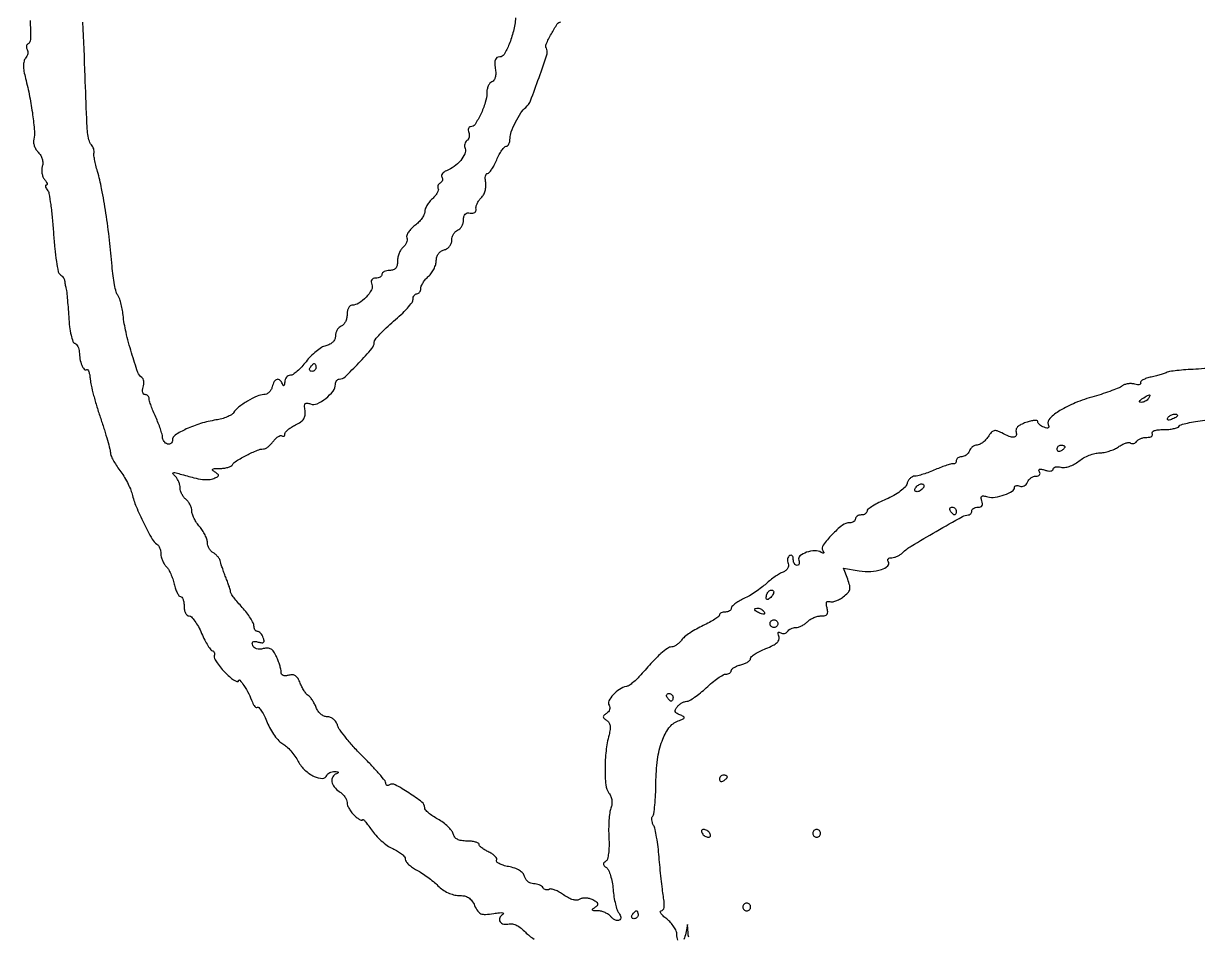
# Model space of a CAD drawing. Extents: x 173 to 1088, y 212 to 1028.
# Drawn here: x 173.6 to 476.2, y 384.4 to 619.6 of the extents above; entities that cross this region are included whole.
import ezdxf

# ---------------------------------------------------------------- set-up
doc = ezdxf.new("R2010")
doc.units = 0

msp = doc.modelspace()

# ---------------------------------------------------------------- linework, layer by layer
for points in [[(175.32701, 620.396563, -0.011152), (175.418177, 615.522514, -0.258973), (174.764012, 614.354151, 0.121586), (174.506526, 614.091378, 0.100744), (174.378344, 613.720111, 0.09144), (174.399852, 613.296589, 0.080287), (174.569778, 612.887097, -0.117523), (174.723659, 612.422126, -0.06913), (174.692824, 611.834341, -0.06303), (174.491387, 611.21896, -0.062704), (174.142733, 610.671983, 0.11462), (173.745163, 609.878494, 0.058997), (173.613201, 608.768959, 0.043458), (173.738719, 607.318839, 0.020036), (174.140022, 605.465787, -0.01521), (175.193765, 600.817323, -0.014753), (175.975142, 596.06606, -0.01299), (176.424168, 591.905752, -0.084529), (176.241652, 589.816075, 0.093749), (176.187318, 589.027885, 0.054696), (176.401583, 588.101981, 0.052059), (176.832806, 587.187705, 0.060237), (177.426683, 586.43046, -0.062267), (178.050715, 585.628101, -0.064632), (178.448572, 584.706577, -0.067411), (178.587059, 583.750583, -0.079309), (178.451325, 582.84664, 0.068386), (178.304626, 581.995969, 0.051513), (178.369866, 581.048139, 0.05227), (178.62409, 580.150888, 0.078204), (179.039826, 579.452012, -0.028917), (179.450841, 578.894065, -0.067648), (179.672091, 578.426529, -0.151806), (179.673758, 578.128707, -0.330025), (179.5, 578, 0.268842), (179.308151, 577.888809, 0.181665), (179.266614, 577.632813, 0.083821), (179.42081, 577.230263, 0.034995), (179.75151, 576.75, -0.124912), (180.171004, 575.821738, -0.008576), (180.63039, 572.952417, -0.011814), (181.043234, 569.469311, -0.008581), (181.344246, 565.577378, 0.00972), (181.655579, 561.66778, 0.015251), (182.0906, 558.324808, 0.010684), (182.582061, 555.643352, 0.206509), (183.055701, 554.965575, -0.050297), (183.485403, 554.636136, -0.045867), (183.855565, 554.217932, -0.048826), (184.116236, 553.778388, -0.097954), (184.212729, 553.388197, 0.022037), (184.250404, 552.976317, 0.011494), (184.33167, 552.467158, 0.011409), (184.439199, 551.947589, 0.017092), (184.558783, 551.5, -0.047113), (184.69605, 550.826643, -0.003278), (184.889991, 548.901242, -0.004633), (185.085242, 546.597969, -0.003468), (185.259204, 544.05742, 0.015412), (185.49763, 541.480253, 0.025646), (185.875814, 539.333205, 0.02491), (186.332403, 537.717691, 0.235143), (186.82774, 537.224087, -0.123172), (187.276179, 536.938634, -0.068618), (187.655649, 536.409121, -0.061785), (187.912645, 535.729185, -0.05956), (188, 534.998454, 0.044375), (188.160011, 533.199074, 0.054244), (188.635966, 531.579117, 0.076214), (189.269248, 530.537537, 0.3724), (189.897349, 530.436558, -0.385448), (190.176617, 530.385098, -0.074512), (190.447283, 529.894355, -0.046147), (190.670863, 529.064097, -0.023697), (190.803645, 527.993851, 0.037416), (191.040978, 526.432471, 0.008409), (191.687045, 523.820278, 0.008675), (192.537949, 520.82316, 0.008303), (193.504109, 517.813036, -0.005319), (194.455169, 514.909624, -0.00696), (195.259031, 512.235307, -0.005274), (195.8756, 509.985858, -0.063088), (195.993027, 509.094391, 0.099853), (196.14667, 508.351739, 0.021442), (196.716654, 507.159413, 0.021588), (197.509558, 505.812247, 0.019117), (198.446645, 504.481065, -0.025067), (199.4345, 503.041697, -0.018803), (200.379159, 501.367654, -0.019123), (201.150222, 499.720895, -0.040758), (201.589702, 498.386674, 0.040611), (202.645555, 495.178039, 0.015424), (204.611515, 490.890554, 0.010911), (206.754674, 486.799879, 0.128909), (207.980984, 485.511752, -0.106833), (208.371653, 485.135627, -0.051136), (208.700664, 484.517784, -0.047413), (208.924472, 483.774264, -0.049448), (209, 483.012412, 0.061325), (209.100533, 482.195823, 0.039098), (209.40481, 481.287228, 0.03889), (209.850406, 480.429323, 0.057215), (210.378078, 479.764779, -0.064385), (210.956482, 479.014581, -0.025333), (211.557375, 477.853465, -0.024567), (212.087733, 476.517016, -0.02812), (212.457533, 475.193351, 0.025847), (212.793275, 473.970174, 0.037614), (213.223291, 472.938047, 0.042081), (213.678946, 472.201589, 0.237474), (214.079455, 472, -0.239551), (214.432472, 471.820573, -0.069488), (214.72959, 471.265625, -0.053247), (214.932851, 470.457529, -0.035021), (215, 469.5, 0.049062), (215.094103, 468.54329, 0.069061), (215.37479, 467.734375, 0.08924), (215.788729, 467.189756, 0.187886), (216.27588, 467, -0.207511), (216.888461, 466.734325, -0.031481), (217.756869, 465.680907, -0.030853), (218.676678, 464.229312, -0.022235), (219.52588, 462.509472, 0.013776), (220.339899, 460.788152, 0.020544), (221.153292, 459.335255, 0.016363), (221.889751, 458.221344, 0.239945), (222.293837, 458.009472, -0.177703), (222.572425, 457.903444, -0.12253), (222.768169, 457.6243, -0.09039), (222.847638, 457.205265, -0.057902), (222.793837, 456.711551, 0.173322), (222.876632, 456.019167, 0.030618), (223.541002, 454.868091, 0.029981), (224.527085, 453.556393, 0.023017), (225.75, 452.245254, 0.018252), (226.999652, 451.109531, 0.040057), (228.049643, 450.358187, 0.078579), (228.749345, 450.07531, 0.478756), (229.014742, 450.283704, -0.678398), (229.389225, 450.427452, -0.04243), (230.410415, 449.112588, -0.026909), (231.648926, 446.958111, -0.030127), (232.597709, 444.761247, 0.042269), (232.890142, 444.126857, 0.070132), (233.249077, 443.660978, 0.102627), (233.613764, 443.427347, 0.233827), (233.930915, 443.457303, -0.377431), (234.301882, 443.394301, -0.028072), (234.952639, 442.491652, -0.02795), (235.685504, 441.189511, -0.016404), (236.421183, 439.559398, 0.030193), (237.267408, 437.81428, 0.028707), (238.330608, 436.152865, 0.029936), (239.441851, 434.796867, 0.083449), (240.412324, 434.046923, -0.061969), (241.385612, 433.359147, -0.026903), (242.499761, 432.228499, -0.026117), (243.569568, 430.88379, -0.031463), (244.422941, 429.513231, 0.081844), (246.138743, 427.290184, 0.074593), (248.528756, 425.650735, 0.106145), (250.665318, 425.125999, 0.33094), (251.808172, 425.924517, -0.12609), (252.069479, 426.329862, -0.072639), (252.550942, 426.660886, -0.064966), (253.169352, 426.871008, -0.061357), (253.833333, 426.921053, -0.019378), (254.497581, 426.86373, -0.209411), (254.723735, 426.728876, -0.436971), (254.68816, 426.556639, -0.039934), (254.25, 426.337719, 0.166587), (253.29707, 425.512549, 0.174143), (253.072422, 424.29295, 0.130616), (253.685647, 422.928692, 0.082777), (255, 421.767927, -0.052139), (255.765053, 421.171181, -0.048251), (256.4125, 420.414494, -0.05161), (256.855162, 419.619764, -0.101615), (257, 418.914441, 0.093651), (257.140475, 418.171027, 0.039109), (257.5875, 417.249607, 0.036928), (258.234701, 416.311061, 0.039448), (259, 415.5, 0.020844), (259.768429, 414.860758, 0.046462), (260.4125, 414.457548, 0.096722), (260.83354, 414.33937, 0.438082), (261, 414.492896, -0.64068), (261.157596, 414.565403, -0.036063), (261.666184, 414.061795, -0.022188), (262.396517, 413.147218, -0.010239), (263.26786, 411.897883, 0.038696), (264.372208, 410.49211, 0.026781), (265.818977, 409.077928, 0.027101), (267.365615, 407.861959, 0.048893), (268.76786, 407.069533, -0.031195), (270.005149, 406.426906, -0.039757), (271.050559, 405.679196, -0.044304), (271.785425, 404.939169, -0.175095), (272, 404.345213, 0.160258), (272.197709, 403.744207, 0.043306), (272.869221, 402.981938, 0.039214), (273.826434, 402.20205, 0.032019), (274.959049, 401.521177, -0.025238), (276.272765, 400.755474, -0.014407), (277.781929, 399.707432, -0.014363), (279.243416, 398.562526, -0.023041), (280.413594, 397.495496, 0.0444), (281.629997, 396.477867, 0.043437), (283.015601, 395.682504, 0.045477), (284.44585, 395.171115, 0.063208), (285.79403, 395, -0.049977), (287.227588, 394.85635, -0.093235), (288.305094, 394.418872, -0.09324), (289.149961, 393.619795, -0.049986), (289.875034, 392.374926, 0.041965), (290.677866, 390.944385, 0.146993), (291.488576, 390.283939, 0.116446), (292.643266, 390.097752, 0.021831), (294.785549, 390.346585, -0.012223), (296.247472, 390.544921, -0.055695), (297.104493, 390.544171, -0.383872), (297.273245, 390.353924, -0.256809), (297.121885, 390.083462, 0.149121), (296.334006, 389.179517, 0.259926), (296.418729, 388.216577, 0.200768), (297.365291, 387.59889, 0.109859), (298.7731, 387.650915, -0.122156), (299.652359, 387.662057, -0.058716), (300.719486, 387.275263, -0.050088), (301.855725, 386.554762, -0.037866), (302.946418, 385.557035, 0.035042), (304.004055, 384.578536, 0.034441), (305.193862, 383.751129, 0.036503)], [(300.446305, 621.044444, -0.036619), (299.852955, 617.619087, -0.035684), (298.763008, 614.286188, -0.033681), (297.475062, 611.65188, -0.268358), (296.347957, 611, 0.122056), (295.636556, 610.823713, 0.181312), (295.214819, 610.348884, 0.102822), (295.071927, 609.47785, 0.025857), (295.207677, 608.038368, -0.034633), (295.305933, 606.756307, -0.064457), (295.179822, 605.723344, -0.087606), (294.845108, 604.983754, -0.152321), (294.321176, 604.569752, 0.131732), (293.815162, 604.202078, 0.062832), (293.388095, 603.513233, 0.05582), (293.098102, 602.632115, 0.051653), (293, 601.685023, -0.076552), (292.622919, 599.236536, -0.03576), (291.438122, 596.245023, -0.030856), (289.974344, 593.629864, -0.255028), (288.819769, 593, 0.167032), (288.473002, 592.880832, 0.150791), (288.255159, 592.568782, 0.107979), (288.209904, 592.093845, 0.061649), (288.349337, 591.532025, -0.071476), (288.487779, 590.923505, -0.0744), (288.446232, 590.309272, -0.081667), (288.236882, 589.783661, -0.119365), (287.888152, 589.430874, 0.115915), (287.538113, 589.081551, 0.081828), (287.324838, 588.566119, 0.075334), (287.277614, 587.966943, 0.073803), (287.409145, 587.376168, -0.203737), (287.361873, 586.047507, -0.065753), (286.278164, 584.352496, -0.058982), (284.572134, 582.754224, -0.067242), (282.610227, 581.680672, 0.057251), (281.988421, 581.356333, 0.087918), (281.553762, 580.934396, 0.118428), (281.36984, 580.485817, 0.178594), (281.45293, 580.076161, -0.109301), (281.594917, 579.669392, -0.09981), (281.559005, 579.226253, -0.095232), (281.350206, 578.814912, -0.089643), (281, 578.5, 0.07564), (280.642572, 578.196142, 0.089108), (280.415449, 577.81508, 0.100723), (280.351745, 577.417751, 0.128649), (280.460107, 577.064549, -0.216833), (280.514685, 576.635476, -0.055148), (280.227525, 575.976076, -0.04602), (279.697178, 575.221899, -0.032606), (278.976419, 574.478659, 0.039958), (278.220144, 573.675527, 0.037131), (277.580573, 572.743185, 0.039295), (277.139072, 571.82565, 0.092747), (277, 571.082361, -0.115543), (276.8243, 570.332187, -0.041451), (276.253485, 569.386339, -0.038426), (275.431107, 568.415223, -0.036818), (274.458672, 567.56624, 0.038227), (273.521467, 566.743354, 0.049257), (272.805413, 565.849507, 0.058062), (272.392628, 565.0184, 0.179747), (272.399231, 564.402004, -0.116326), (272.476419, 563.83285, -0.069105), (272.3164, 563.163916, -0.063183), (271.955374, 562.501479, -0.063304), (271.440559, 561.950668, 0.079636), (270.888544, 561.320183, 0.04427), (270.423164, 560.407899, 0.042755), (270.106352, 559.375603, 0.05313), (270, 558.377555, -0.049969), (269.889193, 557.271558, -0.125567), (269.5397, 556.547194, -0.144289), (268.922584, 556.138602, -0.074697), (268, 556, 0.048028), (267.234582, 555.926307, 0.068025), (266.5875, 555.70625, 0.088204), (266.151477, 555.381882, 0.191087), (266, 555, -0.157984), (265.876403, 554.618592, -0.097154), (265.527947, 554.29375, -0.07906), (265.007542, 554.07443, -0.060338), (264.393011, 554, 0.076807), (263.736422, 553.89854, 0.177628), (263.347455, 553.597771, 0.167014), (263.231248, 553.101502, 0.06646), (263.39533, 552.41217, -0.223068), (263.290858, 550.974547, -0.063012), (261.919271, 549.122136, -0.061137), (260.023978, 547.572276, -0.134995), (258.25, 547.033269, 0.181572), (257.772638, 546.839365, 0.087724), (257.367188, 546.306826, 0.068924), (257.092336, 545.525104, 0.050159), (257, 544.606989, -0.058092), (256.888325, 543.64904, -0.059009), (256.559375, 542.747841, -0.065064), (256.074042, 542.03509, -0.119725), (255.5, 541.638374, 0.099506), (254.926443, 541.274962, 0.066849), (254.440625, 540.666979, 0.063737), (254.112068, 539.917946, 0.071639), (254, 539.139793, -0.098686), (253.831569, 538.294734, -0.094048), (253.350722, 537.562424, -0.082596), (252.573648, 536.986965, -0.056736), (251.544968, 536.600642, 0.077641), (250.416867, 536.122523, 0.030133), (249.028653, 535.139626, 0.028944), (247.626552, 533.874182, 0.031788), (246.426279, 532.492234, -0.023098), (245.305185, 531.155239, -0.028664), (244.139311, 530.025844, -0.029207), (243.080409, 529.214496, -0.14996), (242.381311, 529, 0.123913), (241.848277, 528.86584, 0.09586), (241.382569, 528.485937, 0.086277), (241.055265, 527.918585, 0.076662), (240.921053, 527.25, -0.021021), (240.862835, 526.583427, -0.185333), (240.724694, 526.327933, -0.449116), (240.54862, 526.351958, -0.051902), (240.337719, 526.75, 0.096031), (239.706972, 527.723301, 0.277396), (238.961918, 527.924003, 0.202024), (238.240333, 527.344375, 0.059973), (237.710251, 526, -0.071538), (237.38831, 525.235579, -0.070241), (236.862413, 524.5875, -0.075714), (236.220142, 524.150255, -0.112109), (235.558436, 524, 0.10636), (233.841064, 523.6305, 0.028785), (231.361085, 522.334977, 0.029467), (229.020598, 520.741062, 0.088198), (227.722814, 519.31422, -0.124219), (227.181588, 518.798264, -0.031511), (226.08035, 518.264503, -0.030166), (224.704931, 517.79644, -0.026515), (223.222814, 517.473276, 0.032724), (219.261526, 516.557916, 0.035515), (215.564222, 515.151382, 0.034668), (212.717679, 513.582147, 0.25472), (212, 512.264792, -0.225175), (211.608481, 511.439508, -0.253804), (210.753976, 511.277154, -0.16263), (209.831975, 511.951928, -0.143649), (209.443379, 513.08192, 0.058667), (209.315784, 513.857391, 0.012215), (208.901216, 515.175567, 0.012667), (208.340541, 516.69049, 0.011662), (207.689138, 518.217881, -0.009577), (207.042381, 519.717021, -0.01162), (206.496184, 521.14682, -0.010269), (206.09157, 522.363201, -0.075288), (206, 522.967881, 0.102525), (205.918384, 523.361727, 0.098699), (205.686455, 523.696815, 0.097086), (205.340023, 523.921336, 0.095658), (204.932612, 524, -0.204114), (204.571873, 524.153666, -0.133305), (204.351726, 524.556303, -0.087677), (204.31439, 525.173679, -0.048244), (204.47329, 525.915843, 0.052117), (204.633487, 526.693372, 0.061017), (204.616302, 527.445933, 0.071149), (204.434525, 528.062332, 0.148168), (204.106263, 528.434326, -0.173539), (203.067869, 529.735448, -0.009565), (201.448934, 534.77588, -0.015869), (200.032439, 540.102386, -0.029912), (199.287246, 544.486249, 0.018583), (199.050904, 546.096502, 0.020249), (198.700542, 547.638726, 0.020193), (198.296157, 548.926527, 0.087241), (197.900099, 549.620374, -0.112319), (197.501402, 550.407165, -0.013811), (197.082465, 552.301036, -0.015771), (196.712906, 554.61248, -0.012428), (196.454429, 557.134124, 0.010217), (195.80068, 563.802486, 0.008844), (194.848508, 570.768607, 0.008988), (193.756143, 577.075238, 0.024142), (192.683835, 581.5, -0.011315), (192.253894, 583.094326, -0.014621), (191.935658, 584.576233, -0.012361), (191.738745, 585.81552, -0.113151), (191.788807, 586.35526, 0.110504), (191.828994, 586.765219, 0.04974), (191.7094, 587.295555, 0.045901), (191.46474, 587.853984, 0.046626), (191.123376, 588.35526, -0.107755), (190.47658, 589.608766, -0.042454), (190.133112, 591.530974, -0.013364), (189.896111, 595.158831, -0.000817), (189.49616, 606, 0.002586), (188.931846, 619.95601, 0.006118)], [(478.703209, 530.774153, -0.016044), (475.69283, 530.545162, 0.006806), (473.155148, 530.399224, 0.009314), (470.875827, 530.194255, 0.006552), (468.984416, 529.963472, 0.10043), (468.366309, 529.748497, -0.053119), (467.841043, 529.508387, -0.009197), (466.797228, 529.180655, -0.009911), (465.552408, 528.841478, -0.008726), (464.241274, 528.536225, 0.02607), (463.027968, 528.209014, 0.047738), (462.089642, 527.800126, 0.071378), (461.534276, 527.378924, 0.346157), (461.492654, 527.011887, -0.27513), (461.496979, 526.751369, -0.216334), (461.263446, 526.58312, -0.083123), (460.733218, 526.565958, -0.030576), (459.996054, 526.711283, 0.054621), (459.136224, 526.838284, 0.04549), (458.213194, 526.788941, 0.047437), (457.367324, 526.582724, 0.085603), (456.744674, 526.238744, -0.070258), (455.932211, 525.756991, -0.009734), (454.103123, 525.036018, -0.010993), (451.888499, 524.267493, -0.009115), (449.5, 523.544826, 0.027543), (444.676617, 521.889215, 0.041538), (440.714859, 519.88302, 0.05), (438.082526, 517.874873, 0.305395), (437.718027, 516.292426, -0.07126), (437.841097, 515.752547, -0.279651), (437.69473, 515.459721, -0.195442), (437.303951, 515.39027, -0.039089), (436.611341, 515.595648, -0.042424), (435.994801, 515.894387, -0.050024), (435.473331, 516.279385, -0.057387), (435.114553, 516.688272, -0.15256), (435, 517.054969, 0.367075), (434.788243, 517.304542, 0.059401), (434.100756, 517.335442, 0.042227), (433.1129, 517.177896, 0.023223), (431.938744, 516.828802, 0.033189), (430.662559, 516.286556, 0.07527), (429.810276, 515.680169, 0.116611), (429.397974, 515.036883, 0.177893), (429.40736, 514.380821, -0.168999), (429.435584, 513.487203, -0.310054), (428.887675, 513.056476, -0.111959), (427.634855, 513.256177, -0.027591), (425.73456, 514.142059, 0.041124), (424.542888, 514.658856, 0.151419), (423.731451, 514.680313, 0.143199), (423.023375, 514.237784, 0.035419), (422.17833, 513.142059, -0.04162), (421.529928, 512.322502, -0.042689), (420.759834, 511.62923, -0.046418), (419.98808, 511.150894, -0.116038), (419.346643, 511, 0.095318), (418.764824, 510.888067, 0.066847), (418.182162, 510.559375, 0.064543), (417.687014, 510.073427, 0.075005), (417.361626, 509.5, -0.074185), (417.037471, 508.926569, -0.064359), (416.545909, 508.440625, -0.06686), (415.968559, 508.111903, -0.096313), (415.393011, 508, 0.070083), (414.860624, 507.925009, 0.085896), (414.409197, 507.70625, 0.100138), (414.107379, 507.381338, 0.138107), (414, 507, -0.076145), (413.943609, 506.631863, -0.110539), (413.779687, 506.348321, -0.132247), (413.535441, 506.194008, -0.136669), (413.25, 506.185773, 0.128958), (412.772047, 506.179229, 0.010904), (411.582876, 505.821779, 0.013901), (410.165662, 505.317901, 0.010303), (408.627876, 504.685773, -0.01257), (407.037516, 504.040442, -0.013687), (405.460937, 503.495196, -0.013239), (404.090237, 503.102357, -0.063244), (403.284256, 503, 0.118178), (402.684265, 502.85618, 0.07531), (402.097694, 502.436652, 0.068688), (401.613039, 501.815306, 0.067476), (401.31125, 501.08222, -0.131964), (400.796392, 500.179216, -0.037491), (399.565706, 499.110129, -0.033609), (397.887399, 498.027017, -0.024919), (395.90487, 497.054422, 0.015636), (394.025623, 496.175381, 0.023065), (392.440805, 495.278637, 0.019845), (391.244199, 494.45872, 0.236884), (391, 493.972202, -0.152157), (390.884496, 493.601432, -0.098249), (390.559375, 493.285584, -0.08106), (390.073523, 493.072511, -0.062965), (389.5, 493, 0.064853), (388.926543, 492.925306, 0.082425), (388.440625, 492.70625, 0.098894), (388.115568, 492.381354, 0.148195), (388, 492, -0.144976), (387.887055, 491.618655, -0.099356), (387.569503, 491.29375, -0.083534), (387.094699, 491.074786, -0.066452), (386.534478, 491, 0.168234), (384.640466, 490.344162, 0.033939), (381.956835, 487.92047, 0.031197), (379.668082, 485.236151, 0.308576), (379.604733, 483.830538, -0.030651), (379.840191, 483.391525, -0.297866), (379.810551, 483.192708, -0.326625), (379.623646, 483.1524, -0.033658), (379.200497, 483.376086, 0.151603), (377.564812, 483.798383, 0.071163), (375.397549, 483.38081, 0.083971), (373.706102, 482.456822, 0.328528), (373.408971, 481.376622, -0.061591), (373.539792, 480.849761, -0.107903), (373.497523, 480.404383, -0.150766), (373.293494, 480.111759, -0.167194), (372.968615, 480, -0.158213), (372.599176, 480.119901, -0.097107), (372.284531, 480.457961, -0.078981), (372.072089, 480.962828, -0.060238), (372, 481.559017, 0.062657), (371.930293, 482.113092, 0.133038), (371.719079, 482.486454, 0.191608), (371.40646, 482.62338, 0.14801), (371.043674, 482.526992, 0.126333), (370.720623, 482.191083, 0.081095), (370.532792, 481.680827, 0.072444), (370.504918, 481.078543, 0.067106), (370.647428, 480.476404, -0.115196), (370.734929, 479.841837, -0.111953), (370.534283, 479.226764, -0.09793), (370.056609, 478.696794, -0.069533), (369.353754, 478.309924, 0.043904), (368.470541, 477.881016, 0.01648), (367.313269, 477.134682, 0.016178), (366.099637, 476.234664, 0.01892), (365.010566, 475.301817, -0.02492), (363.82221, 474.308391, -0.014162), (362.294612, 473.222113, -0.014116), (360.690123, 472.212631, -0.022576), (359.260566, 471.453405, 0.022257), (358.011848, 470.791243, 0.030537), (356.957791, 470.080699, 0.031079), (356.193252, 469.415097, 0.200715), (356, 468.953083, -0.154985), (355.884555, 468.589589, -0.097739), (355.559375, 468.279968, -0.080088), (355.073569, 468.071013, -0.061669), (354.5, 468, 0.047976), (353.925106, 467.94471, 0.067314), (353.437255, 467.779688, 0.086716), (353.106198, 467.536476, 0.189442), (352.988527, 467.25, -0.234163), (352.78945, 466.863213, -0.015711), (351.735357, 466.135852, -0.019978), (350.363407, 465.327136, -0.013451), (348.738527, 464.510347, 0.019731), (347.020048, 463.619305, 0.019206), (345.361223, 462.588053, 0.019518), (343.976297, 461.570532, 0.064983), (343.193296, 460.760347, -0.04032), (342.603567, 460.086806, -0.040395), (341.913728, 459.517102, -0.043519), (341.23042, 459.123524, -0.109331), (340.672265, 459, 0.155396), (339.556541, 458.644662, 0.029459), (337.869785, 457.293012, 0.022624), (335.664187, 455.112434, 0.008098), (332.715488, 451.815275, -0.021822), (331.722524, 450.764472, -0.0232), (330.661035, 449.826575, -0.023599), (329.677973, 449.109688, -0.090855), (328.98487, 448.815275, 0.090223), (327.219021, 448.067798, 0.061724), (325.554583, 446.655371, 0.068442), (324.474546, 445.100682, 0.261759), (324.521763, 443.964786, -0.115895), (324.696213, 443.443287, -0.098471), (324.635659, 442.864576, -0.091337), (324.348856, 442.317333, -0.083543), (323.878115, 441.888197, 0.031019), (323.175033, 441.370688, 0.223409), (323.002473, 440.999012, 0.221417), (323.17802, 440.626842, 0.030478), (323.886911, 440.106368, -0.106829), (324.46684, 439.52663, -0.102024), (324.767634, 438.749658, -0.074691), (324.785118, 437.716283, -0.031857), (324.51528, 436.356368, 0.036985), (323.741717, 432.23719, 0.027471), (323.478965, 427.613638, 0.025245), (323.681334, 423.456353, 0.133854), (324.487671, 421.347748, -0.062391), (324.98275, 420.455877, -0.064382), (325.23592, 419.478847, -0.063627), (325.233754, 418.459321, -0.058596), (324.978201, 417.442665, 0.058551), (324.684403, 416.274294, 0.015403), (324.494233, 414.351442, 0.015423), (324.412288, 412.133687, 0.015264), (324.466704, 409.907405, -0.017569), (324.511307, 407.658533, -0.029864), (324.370361, 405.7831, -0.033339), (324.082159, 404.371341, -0.181367), (323.632108, 403.75, 0.067505), (323.179443, 403.353059, 0.212314), (323.06363, 402.97556, 0.175897), (323.261207, 402.585612, 0.045124), (323.827042, 402.143369, -0.145507), (324.36612, 401.5144, -0.030299), (324.882623, 400.138137, -0.029436), (325.305344, 398.407697, -0.024108), (325.557003, 396.519977, 0.018177), (325.789748, 394.600665, 0.020354), (326.155465, 392.775226, 0.020127), (326.589513, 391.258225, 0.093723), (327.028519, 390.465636, -0.055164), (327.400019, 389.901698, -0.100572), (327.547467, 389.372687, -0.133187), (327.460452, 388.928528, -0.140654), (327.161865, 388.600038, -0.158904), (326.711818, 388.490666, -0.080303), (326.138342, 388.629204, -0.066731), (325.532945, 388.984372, -0.053613), (324.990862, 389.51101, 0.070352), (324.362124, 390.082343, 0.044165), (323.493143, 390.567107, 0.043543), (322.532824, 390.899853, 0.059901), (321.627555, 391.015313, -0.014315), (320.584076, 391.052711, -0.205957), (320.260672, 391.217269, -0.413927), (320.283708, 391.469616, -0.032586), (320.8851, 391.907826, 0.0539), (321.509194, 392.404558, 0.274717), (321.616445, 392.816594, 0.177757), (321.304573, 393.241293, 0.023544), (320.331218, 393.822738, 0.053982), (319.462088, 394.17345, 0.055619), (318.546783, 394.325443, 0.060015), (317.691624, 394.268529, 0.092067), (317.001337, 394.000826, -0.129573), (316.223302, 393.763673, -0.075716), (315.248696, 393.874265, -0.057588), (314.102815, 394.33086, -0.031146), (312.812044, 395.133837, 0.02761), (311.671882, 395.854345, 0.03671), (310.56022, 396.370892, 0.040112), (309.617678, 396.643365, 0.190973), (309.075923, 396.546923, -0.107568), (308.67003, 396.403681, -0.099569), (308.229145, 396.43616, -0.095726), (307.82117, 396.639761, -0.091116), (307.510081, 396.983688, 0.105082), (307.137608, 397.373256, 0.051438), (306.530572, 397.701458, 0.04782), (305.80205, 397.924658, 0.050474), (305.057614, 398, -0.094773), (304.323881, 398.140337, -0.075319), (303.62594, 398.547696, -0.073991), (303.069181, 399.152074, -0.085437), (302.745685, 399.864498, 0.117811), (302.297375, 400.704349, 0.073699), (301.439975, 401.42478, 0.058055), (300.198197, 402.002868, 0.03358), (298.601264, 402.415025, -0.026507), (297.240415, 402.745808, -0.049191), (296.19022, 403.177191, -0.075651), (295.575636, 403.633885, -0.346521), (295.528598, 404.046273, 0.246661), (295.560012, 404.494909, 0.084676), (295.190235, 405.055985, 0.060416), (294.493171, 405.641272, 0.037578), (293.556388, 406.156262, -0.025365), (292.577498, 406.663702, -0.034002), (291.750939, 407.225478, -0.036167), (291.159126, 407.762849, -0.19265), (291, 408.160515, 0.284889), (290.798942, 408.484747, 0.048957), (290.091249, 408.753401, 0.040627), (289.091856, 408.939155, 0.025646), (287.90638, 409, -0.036419), (286.454359, 409.105903, -0.085002), (285.421627, 409.442656, -0.111475), (284.731833, 410.031771, -0.096838), (284.318561, 410.889823, 0.102899), (283.895054, 411.742784, 0.035742), (282.967204, 412.764301, 0.033707), (281.754407, 413.774617, 0.033308), (280.41218, 414.617227, -0.024092), (279.105626, 415.404279, -0.031784), (278.002328, 416.249808, -0.033039), (277.209114, 417.040008, -0.182292), (277, 417.594518, 0.232476), (276.307388, 419.003652, 0.019974), (272.937477, 421.395135, 0.019157), (269.390525, 423.516108, 0.269824), (267.964972, 423.478352, -0.080102), (267.596139, 423.325138, -0.158325), (267.283461, 423.350267, -0.184074), (267.075925, 423.546854, -0.112575), (267, 423.879797, 0.171877), (266.783158, 424.491965, 0.007203), (265.279806, 426.294063, 0.01172), (263.387805, 428.395051, 0.007989), (261.14402, 430.697366, -0.01204), (258.849847, 433.089854, -0.014178), (256.799258, 435.465982, -0.013111), (255.187417, 437.55394, -0.081143), (254.576633, 438.758552, 0.067458), (254.15286, 439.65395, 0.073998), (253.516612, 440.372853, 0.079177), (252.740261, 440.838817, 0.095928), (251.907861, 441, -0.100789), (251.062005, 441.172256, -0.073904), (250.243101, 441.673583, -0.067497), (249.540717, 442.444167, -0.060328), (249.036932, 443.402861, 0.027857), (248.604552, 444.373634, 0.026766), (248.061737, 445.303825, 0.027784), (247.494477, 446.070011, 0.081268), (247, 446.5, -0.083592), (246.502929, 446.936292, -0.027172), (245.925757, 447.729066, -0.026222), (245.369165, 448.695481, -0.026702), (244.920496, 449.70911, 0.042335), (244.362592, 450.870159, 0.110807), (243.733388, 451.541147, 0.135554), (242.962498, 451.802911, 0.078575), (241.982179, 451.705591, -0.049062), (241.141166, 451.571824, -0.115748), (240.519219, 451.679085, -0.164143), (240.140983, 452.01529, -0.130426), (240, 452.546567, 0.055919), (239.921918, 453.242554, 0.016896), (239.650917, 454.272746, 0.016698), (239.266518, 455.415784, 0.017432), (238.811632, 456.514078, 0.038915), (238.119234, 457.765639, 0.111371), (237.406859, 458.450708, 0.132417), (236.548533, 458.698202, 0.065929), (235.41589, 458.568246, -0.050658), (234.460837, 458.429102, -0.084313), (233.656101, 458.530044, -0.105224), (233.053053, 458.861598, -0.12363), (232.679076, 459.39393, -0.081109), (232.555798, 459.988199, -0.271279), (232.734933, 460.326381, -0.169967), (233.215267, 460.432355, -0.034065), (234.08968, 460.266297, 0.031992), (235.0297, 460.083742, 0.210304), (235.479152, 460.216257, 0.266564), (235.621175, 460.607145, 0.048512), (235.407873, 461.379482, 0.044763), (235.103881, 461.999469, 0.051639), (234.706369, 462.523973, 0.05906), (234.280076, 462.883837, 0.146821), (233.893011, 463, -0.158309), (233.552408, 463.110613, -0.097088), (233.262322, 463.422495, -0.078948), (233.06646, 463.888262, -0.060197), (233, 464.438282, 0.118655), (232.817646, 465.195883, 0.023378), (232.11875, 466.418914, 0.023584), (231.148472, 467.798144, 0.019983), (230, 469.161143, -0.01003), (228.850783, 470.471207, -0.014031), (227.88125, 471.690039, -0.010323), (227.132371, 472.731819, -0.151805), (227, 473.157762, 0.070539), (226.939594, 473.583806, 0.008606), (226.661113, 474.487575, 0.010062), (226.288094, 475.554849, 0.008144), (225.846344, 476.6849, -0.00804), (225.383883, 477.867209, -0.007494), (224.948278, 479.091691, -0.007493), (224.593893, 480.191156, -0.025109), (224.409126, 480.925113, 0.076639), (224.187056, 481.534634, 0.043557), (223.749794, 482.188506, 0.04227), (223.181747, 482.785001, 0.053834), (222.562783, 483.224803, -0.077035), (221.964966, 483.692587, -0.056013), (221.459067, 484.37043, -0.05597), (221.115862, 485.144321, -0.076548), (221, 485.89668, 0.08109), (220.861053, 486.747797, 0.03248), (220.4125, 487.843417, 0.031081), (219.765416, 488.985014, 0.034173), (219, 490, -0.0329), (218.234588, 491.009628, -0.030581), (217.5875, 492.135211, -0.031983), (217.138103, 493.208096, -0.083373), (217, 494.030565, 0.072501), (216.890474, 494.781934, 0.044594), (216.559375, 495.614212, 0.043778), (216.074073, 496.396501, 0.058897), (215.5, 497, -0.057488), (214.925953, 497.600088, -0.043569), (214.440625, 498.371985, -0.04456), (214.10936, 499.189135, -0.074156), (214, 499.922445, 0.061156), (213.909175, 500.662238, 0.037234), (213.632813, 501.499681, 0.036849), (213.22862, 502.301629, 0.052954), (212.75, 502.936044, -0.025113), (212.159654, 503.634201, -0.471553), (212.216996, 503.87959, -0.17829), (212.628488, 503.92383, -0.008363), (214, 503.55531, 0.007559), (217.545674, 502.596489, 0.030411), (219.749229, 502.176854, 0.050396), (221.338529, 502.134454, 0.073224), (222.705297, 502.440406, 0.021369), (223.635837, 502.843895, 0.243015), (223.868401, 503.154863, 0.273587), (223.735876, 503.497812, 0.026013), (222.971975, 504.038482, -0.046839), (222.378926, 504.496398, -0.461771), (222.391542, 504.773293, -0.152936), (222.853659, 504.945415, -0.011834), (224.190983, 504.984687, 0.031998), (225.263534, 505.059526, 0.037435), (226.261541, 505.27065, 0.040731), (227.057652, 505.574611, 0.143748), (227.460864, 505.936676, -0.120918), (228.478219, 506.936192, -0.016129), (231.133879, 508.399531, -0.017165), (233.882065, 509.683434, -0.101023), (235.432879, 510, 0.123792), (235.961975, 510.133034, 0.04087), (236.639942, 510.571767, 0.037783), (237.341487, 511.201591, 0.034805), (237.961396, 511.946439, -0.037974), (238.558463, 512.654677, -0.054772), (239.192446, 513.172634, -0.069684), (239.767481, 513.440851, -0.215985), (240.182155, 513.387422, 0.100392), (240.493953, 513.272382, 0.177114), (240.759758, 513.325501, 0.168166), (240.93783, 513.541371, 0.089369), (241, 513.886417, -0.179878), (241.17606, 514.359968, -0.038729), (241.807813, 514.986783, -0.035789), (242.69713, 515.638619, -0.027557), (243.75, 516.221839, 0.039709), (245.049692, 516.983585, 0.095961), (245.82167, 517.779794, 0.112582), (246.170127, 518.721537, 0.06801), (246.163386, 519.916631, -0.025944), (246.054561, 521.12827, -0.184524), (246.240699, 521.676628, -0.265369), (246.69405, 521.847182, -0.051911), (247.568843, 521.611956, 0.200258), (249.262901, 521.660892, 0.060749), (251.505539, 523.022061, 0.06025), (253.395602, 524.919013, 0.167343), (254, 526.674314, -0.073905), (254.075284, 527.180859, -0.088156), (254.294076, 527.61058, -0.100612), (254.619338, 527.897847, -0.131475), (255.001111, 528, 0.194253), (256.472043, 528.593875, 0.010784), (260.028791, 532.176483, 0.011178), (263.416163, 535.902297, 0.180807), (264, 537.464045, -0.172394), (264.243714, 538.14989, -0.015129), (265.46875, 539.566173, -0.018436), (267.084768, 541.198944, -0.013287), (269, 542.902989, 0.015622), (270.914935, 544.622849, 0.02098), (272.53125, 546.303722, 0.018672), (273.735331, 547.772982, 0.163737), (274, 548.559526, -0.067664), (274.074855, 549.110132, -0.084346), (274.29375, 549.576861, -0.099656), (274.61866, 549.88897, -0.142618), (275, 550, 0.133491), (275.381344, 550.103659, 0.100499), (275.70625, 550.395097, 0.087472), (275.924865, 550.831048, 0.072708), (276, 551.345012, -0.105367), (276.136671, 551.98636, -0.036283), (276.5875, 552.826608, -0.034148), (277.234645, 553.70814, -0.033439), (278, 554.5, 0.053114), (278.765442, 555.356866, 0.040806), (279.4125, 556.432882, 0.041886), (279.854938, 557.553208, 0.07323), (280, 558.538356, -0.070382), (280.136102, 559.50045, -0.087092), (280.533054, 560.31221, -0.090211), (281.169248, 560.91968, -0.08183), (282, 561.289749, 0.081579), (282.788681, 561.640606, 0.079305), (283.432501, 562.228062, 0.080513), (283.854131, 562.977985, 0.088103), (284, 563.799392, -0.069462), (284.112026, 564.601886, -0.063142), (284.440625, 565.371533, -0.066771), (284.926396, 565.993607, -0.102372), (285.5, 566.361626, 0.106295), (286.07368, 566.73601, 0.066564), (286.559375, 567.377743, 0.062279), (286.88804, 568.176077, 0.066635), (287, 569.012452, -0.056605), (287.103588, 569.924525, -0.138457), (287.425423, 570.511759, -0.159247), (287.972124, 570.795296, -0.082425), (288.75, 570.793837, 0.065378), (289.424712, 570.769683, 0.126482), (289.929268, 570.951812, 0.164137), (290.202874, 571.313688, 0.131924), (290.232143, 571.803571, -0.110973), (290.243437, 572.417904, -0.04788), (290.514221, 573.195471, -0.044204), (290.974619, 574.001163, -0.044504), (291.568548, 574.711405, 0.071373), (292.167422, 575.510916, 0.05388), (292.58792, 576.525996, 0.053273), (292.785641, 577.621076, 0.065359), (292.725077, 578.657834, -0.036002), (292.619672, 579.555317, -0.060264), (292.67687, 580.311989, -0.087434), (292.875137, 580.822781, -0.262309), (293.189699, 581, 0.217828), (293.628792, 581.200823, 0.029192), (294.263627, 582.028125, 0.029364), (294.9378, 583.159377, 0.02074), (295.564447, 584.5, -0.022423), (296.196538, 585.840498, -0.031279), (296.88707, 586.971875, -0.032084), (297.543353, 587.792339, -0.211046), (298.01342, 588, 0.195948), (298.390286, 588.153589, 0.086572), (298.710192, 588.597835, 0.066467), (298.927385, 589.256226, 0.046509), (299, 590.035183, -0.092961), (299.313912, 591.708993, -0.02491), (300.424146, 594.19119, -0.025638), (301.797125, 596.579923, -0.075108), (303.049843, 598, 0.126995), (304.282049, 599.72541, 0.007904), (306.462167, 605.666202, 0.005667), (308.53289, 611.8204, 0.22016), (308.363855, 613.220288, -0.250811), (308.298848, 614.265892, -0.018197), (309.641598, 616.937121, -0.018122), (311.174756, 619.504043, -0.254315), (312.086777, 620, 0.324325)], [(342.247972, 383.481539, -0.08513), (342, 384.92742, 0.103479), (341.81464, 385.813471, 0.042533), (341.22601, 386.897481, 0.03972), (340.373294, 387.99195, 0.040774), (339.365141, 388.92742, -0.020668), (338.433212, 389.724958, -0.053789), (337.855756, 390.39118, -0.155149), (337.728695, 390.80365, -0.411575), (337.926824, 391, 0.239977), (338.414579, 391.248405, 0.118242), (338.688382, 391.908279, 0.060388), (338.73088, 393.047374, 0.01879), (338.523999, 394.75, -0.008921), (338.257933, 396.629214, -0.003298), (337.947842, 399.285544, -0.003268), (337.647412, 402.189776, -0.00393), (337.404276, 404.924192, 0.010833), (337.138541, 407.507953, 0.012465), (336.770408, 409.958986, 0.011604), (336.360061, 412.012638, 0.067848), (335.977143, 413.042709, -0.047213), (335.683173, 413.743789, -0.055847), (335.54671, 414.449138, -0.06499), (335.577169, 415.05457, -0.1526), (335.785184, 415.451288, 0.166523), (336.07251, 416.037434, 0.007838), (336.317655, 418.255421, 0.012197), (336.506112, 420.942894, 0.008401), (336.594066, 423.994278, -0.029497), (337.020453, 429.990269, -0.053722), (338.173361, 434.756921, -0.070926), (339.963111, 438.142726, -0.144596), (342.325454, 439.959977, 0.009838), (343.617728, 440.488434, 0.232036), (343.866788, 440.780002, 0.355617), (343.734695, 441.066203, 0.017821), (342.724477, 441.516624, -0.042301), (341.888785, 441.939365, -0.183921), (341.556955, 442.372132, -0.198362), (341.609981, 442.893939, -0.049994), (342.096921, 443.616783, -0.04943), (342.632688, 444.146047, -0.04185), (343.291415, 444.59368, -0.043769), (343.96772, 444.90036, -0.084764), (344.551243, 445, 0.134018), (345.268033, 445.19564, 0.019051), (346.563985, 446.028125, 0.020554), (348.052046, 447.15981, 0.016211), (349.568677, 448.5, -0.016863), (351.089238, 449.840137, -0.02115), (352.589164, 450.971875, -0.019884), (353.899232, 451.801157, -0.1319), (354.639879, 452, 0.063717), (355.159895, 452.066538, 0.081611), (355.600464, 452.261905, 0.09852), (355.895241, 452.551571, 0.150556), (356, 452.891592, -0.208396), (356.168069, 453.277325, -0.050787), (356.734375, 453.705595, -0.043524), (357.542749, 454.105107, -0.031538), (358.5, 454.410644, 0.035008), (359.45707, 454.723449, 0.047061), (360.265625, 455.14432, 0.055714), (360.82727, 455.60344, 0.196001), (361, 456.027149, -0.223473), (361.223293, 456.501796, -0.028513), (362.156398, 457.188361, -0.028942), (363.428713, 457.915931, -0.020248), (364.936673, 458.591338, 0.02098), (366.782783, 459.421443, 0.073644), (367.847109, 460.167761, 0.134791), (368.303917, 460.922505, 0.162075), (368.266734, 461.747286, -0.031069), (368.063995, 462.392862, -0.188213), (368.108586, 462.734194, -0.345661), (368.336248, 462.831311, -0.072923), (368.760963, 462.647733, 0.091172), (369.228981, 462.465272, 0.095744), (369.72294, 462.465773, 0.09956), (370.165932, 462.648066, 0.107504), (370.489919, 462.983688, -0.090615), (370.841196, 463.372824, -0.053167), (371.377796, 463.701458, -0.050855), (372.005336, 463.924614, -0.060081), (372.630446, 464, 0.077477), (373.317791, 464.107151, 0.038195), (374.139211, 464.440625, 0.036728), (374.957322, 464.925947, 0.044167), (375.642857, 465.5, -0.057457), (376.366925, 466.074364, -0.038908), (377.30301, 466.559375, -0.039091), (378.29529, 466.890547, -0.061071), (379.18806, 467, 0.05159), (380.170562, 467.101646, 0.186912), (380.688248, 467.437674, 0.17678), (380.861157, 468.04921, 0.045378), (380.689595, 469.07899, -0.03142), (380.512434, 469.985693, -0.135602), (380.588031, 470.524402, -0.267625), (380.885695, 470.745482, -0.121147), (381.384644, 470.68264, 0.131689), (382.015683, 470.616432, 0.0447), (382.917982, 470.843633, 0.040768), (383.915804, 471.286251, 0.036829), (384.865042, 471.898201, 0.036457), (386.043657, 472.930111, 0.132619), (386.529494, 473.788397, 0.124132), (386.533966, 474.807719, 0.030186), (386.027976, 476.426419), (384.94923, 479.263735), (389.008231, 478.614674, 0.051594), (392.004404, 478.448314, 0.067077), (394.705261, 478.944202, 0.110399), (396.317624, 479.900739, 0.356276), (396.468991, 481.050173, -0.140051), (396.367146, 481.410744, -0.191224), (396.491384, 481.720988, -0.138216), (396.842946, 481.930448, -0.065752), (397.369554, 482, 0.069574), (398.035123, 482.093063, 0.038199), (398.808333, 482.379, 0.037218), (399.563362, 482.796362, 0.048557), (400.178571, 483.290214, -0.058503), (402.395979, 484.999018, -0.004612), (408.825008, 488.770029, -0.002641), (415.595514, 492.610437, -0.128371), (417.087844, 493, 0.108834), (417.435842, 493.076656, 0.099748), (417.732054, 493.29375, 0.095366), (417.93069, 493.618217, 0.090036), (418, 494, -0.157984), (418.123597, 494.381408, -0.097154), (418.472053, 494.70625, -0.07906), (418.992458, 494.92557, -0.060338), (419.606989, 495, 0.076571), (420.269818, 495.102106, 0.181682), (420.656446, 495.405363, 0.166912), (420.766776, 495.909514, 0.062852), (420.592127, 496.620518, -0.050814), (420.379112, 497.405856, -0.285849), (420.538516, 497.789797, -0.195416), (421.026981, 497.906467, -0.026073), (422.085789, 497.687817, 0.100846), (423.991341, 497.583354, 0.048331), (426.380006, 498.175081, 0.04754), (428.423046, 499.123041, 0.266385), (429, 500.12913, -0.204183), (429.112285, 500.392628, -0.141499), (429.402719, 500.545313, -0.092048), (429.845773, 500.553864, -0.050575), (430.370958, 500.411145, 0.112844), (430.939812, 500.330011, 0.100215), (431.514758, 500.497103, 0.094184), (432.007389, 500.887721, 0.086758), (432.339573, 501.442529, -0.081051), (432.686946, 502.037914, -0.065665), (433.228849, 502.542493, -0.066518), (433.874974, 502.883621, -0.08846), (434.527632, 503, 0.068058), (435.103717, 503.078779, 0.154482), (435.467824, 503.316475, 0.19668), (435.5779, 503.675499, 0.116186), (435.433788, 504.107134, -0.113869), (435.287857, 504.537651, -0.359143), (435.445308, 504.773041, -0.128686), (435.944965, 504.790883, -0.021768), (436.874771, 504.539746, 0.039944), (437.691659, 504.350642, 0.072006), (438.377553, 504.347983, 0.113343), (438.830749, 504.521476, 0.249881), (439, 504.838993, -0.224358), (439.155752, 505.168628, -0.114594), (439.575154, 505.37631, -0.076812), (440.20796, 505.425945, -0.045214), (440.957971, 505.30074, 0.098762), (441.920091, 505.244013, 0.048332), (443.11972, 505.530702, 0.043842), (444.394633, 506.098208, 0.040044), (445.592829, 506.89436, -0.041091), (446.811548, 507.700477, -0.031344), (448.259656, 508.381468, -0.032115), (449.707292, 508.8495, -0.062203), (450.912352, 509, 0.04797), (452.086193, 509.112879, 0.029525), (453.43209, 509.457643, 0.029452), (454.735056, 509.961048, 0.045892), (455.779248, 510.557933, -0.034425), (456.698962, 511.111976, -0.042773), (457.623069, 511.489538, -0.048329), (458.423535, 511.656637, -0.16723), (458.932656, 511.541621, 0.108582), (459.335283, 511.400437, 0.099714), (459.773375, 511.434602, 0.095438), (460.179507, 511.639321, 0.09025), (460.489919, 511.983688, -0.112542), (460.873833, 512.373548, -0.050028), (461.521025, 512.701458, -0.046042), (462.306395, 512.924726, -0.046272), (463.118034, 513, 0.049451), (463.840809, 513.071659, 0.1076), (464.348987, 513.29375, 0.183858), (464.564242, 513.621765, 0.195087), (464.5, 514, -0.332127), (464.534918, 514.396884, -0.127618), (465.023828, 514.722717, -0.060073), (466.000933, 514.935054, -0.023501), (467.381966, 515, 0.023033), (468.761407, 515.06358, 0.029949), (470.011479, 515.255064, 0.030586), (470.998304, 515.531397, 0.172439), (471.418606, 515.868302, -0.185394), (471.909622, 516.242037, -0.013362), (473.591437, 516.684489, -0.017312), (475.683442, 517.099656, -0.012158), (478.061898, 517.427493, 0.01181)], [(345.049466, 384.227544, -0.059652), (344.863818, 385.25), (344.727636, 387.5), (344.294267, 385.25, -0.064868), (343.76497, 383.651898, -0.25048)]]:
    msp.add_lwpolyline(points, format="xyb")
for points in [[(249, 531, -0.105053), (248.918938, 530.618444, -0.099167), (248.688914, 530.29375, -0.09642), (248.345238, 530.076123, -0.093332), (247.940983, 530, -0.108972), (247.586039, 530.078288, -0.182303), (247.3746, 530.29375, -0.161196), (247.343488, 530.6179, -0.082592), (247.5, 531, -0.029505), (247.768994, 531.382774, -0.035638), (248.066025, 531.70625, -0.038439), (248.34829, 531.934461, -0.151918), (248.559017, 532, -0.210953), (248.727648, 531.92554, -0.081139), (248.870461, 531.70625, -0.061769), (248.967655, 531.382849, -0.042167)], [(463.5, 523, -0.075854), (463.175433, 522.618541, -0.054031), (462.713662, 522.298248, -0.053889), (462.192374, 522.083483, -0.074131), (461.690983, 522.015313, -0.102799), (461.327599, 522.095709, -0.37991), (461.239151, 522.292684, -0.147021), (461.445888, 522.597454, -0.027275), (462, 523, -0.008108), (463.281145, 523.798791, -0.136158), (463.758161, 523.931144, -0.541951), (463.886554, 523.734105, -0.034464)], [(471, 518.606989, -0.2252), (470.911231, 518.419896, -0.029412), (470.544118, 518.154486, -0.029555), (470.042538, 517.875192, -0.020646), (469.448062, 517.618443, -0.036408), (468.868281, 517.443138, -0.155351), (468.512472, 517.474315, -0.32948), (468.393111, 517.674071, -0.1144), (468.507079, 518.011454, -0.115814), (469.098109, 518.603931, -0.080554), (469.973761, 518.969265, -0.115534), (470.708846, 518.972535, -0.349578)], [(442, 510.559017, -0.151918), (441.934461, 510.34829, -0.038439), (441.70625, 510.066025, -0.035638), (441.382774, 509.768994, -0.029505), (441, 509.5, -0.082592), (440.6179, 509.343488, -0.161196), (440.29375, 509.3746, -0.182303), (440.078288, 509.586039, -0.108972), (440, 509.940983, -0.093332), (440.076123, 510.345238, -0.09642), (440.29375, 510.688914, -0.099167), (440.618444, 510.918938, -0.105053), (441, 511, -0.042167), (441.382849, 510.967655, -0.061769), (441.70625, 510.870461, -0.081139), (441.92554, 510.727648, -0.210953)], [(405.5, 500, -0.064269), (405.189439, 499.617474, -0.051777), (404.769763, 499.29375, -0.053414), (404.310186, 499.073533, -0.085235), (403.881966, 499, -0.117858), (403.550471, 499.079239, -0.186277), (403.357263, 499.29375, -0.154201), (403.338175, 499.617617, -0.076764), (403.5, 500, -0.064269), (403.810561, 500.382526, -0.051777), (404.230237, 500.70625, -0.053414), (404.689814, 500.926467, -0.085235), (405.118034, 501, -0.117858), (405.449529, 500.920761, -0.186277), (405.642737, 500.70625, -0.154201), (405.661825, 500.382383, -0.076764)], [(414, 494, -0.042167), (413.967655, 493.617151, -0.061769), (413.870461, 493.29375, -0.081139), (413.727648, 493.07446, -0.210953), (413.559017, 493, -0.151918), (413.34829, 493.065539, -0.038439), (413.066025, 493.29375, -0.035638), (412.768994, 493.617226, -0.029505), (412.5, 494, -0.082592), (412.343488, 494.3821, -0.161196), (412.3746, 494.70625, -0.182303), (412.586039, 494.921712, -0.108972), (412.940983, 495, -0.093332), (413.345238, 494.923877, -0.09642), (413.688914, 494.70625, -0.099167), (413.918938, 494.381556, -0.105053)], [(366.183333, 471.783333, -0.034019), (365.693024, 471.355562, -0.131573), (365.322581, 471.204271, -0.290264), (365.093678, 471.31173, -0.142677), (365, 471.633333, -0.054831), (365.048893, 472.07784, -0.038674), (365.195833, 472.558958, -0.039129), (365.411277, 473.002755, -0.063896), (365.666667, 473.333333, -0.075941), (365.96028, 473.549128, -0.089268), (366.289271, 473.652396, -0.100736), (366.601612, 473.629018, -0.128169), (366.85, 473.483333, -0.212536), (366.959631, 473.197768, -0.080535), (366.867292, 472.770833, -0.061283), (366.5985, 472.274266, -0.041736)], [(364.492921, 468.011454, -0.1144), (364.606889, 467.674071, -0.32948), (364.487528, 467.474315, -0.155351), (364.131719, 467.443138, -0.036408), (363.551938, 467.618443, -0.029964), (362.48003, 468.105273, -0.168622), (362.057392, 468.558518, -0.444011), (362.201747, 468.882327, -0.079093), (362.940983, 469, -0.088797), (363.34605, 468.927491, -0.053277), (363.78502, 468.709615, -0.051183), (364.189428, 468.389589, -0.061454)], [(368, 465, -0.099038), (367.923658, 464.618362, -0.097945), (367.70625, 464.29375, -0.097945), (367.381638, 464.076342, -0.099038), (367, 464, -0.099038), (366.618362, 464.076342, -0.097945), (366.29375, 464.29375, -0.097945), (366.076342, 464.618362, -0.099038), (366, 465, -0.099038), (366.076342, 465.381638, -0.097945), (366.29375, 465.70625, -0.097945), (366.618362, 465.923658, -0.099038), (367, 466, -0.099038), (367.381638, 465.923658, -0.097945), (367.70625, 465.70625, -0.097945), (367.923658, 465.381638, -0.099038)], [(341, 446, -0.042167), (340.967655, 445.617151, -0.061769), (340.870461, 445.29375, -0.081139), (340.727648, 445.07446, -0.210953), (340.559017, 445, -0.151918), (340.34829, 445.065539, -0.038439), (340.066025, 445.29375, -0.035638), (339.768994, 445.617226, -0.029505), (339.5, 446, -0.082592), (339.343488, 446.3821, -0.161196), (339.3746, 446.70625, -0.182303), (339.586039, 446.921712, -0.108972), (339.940983, 447, -0.093332), (340.345238, 446.923877, -0.09642), (340.688914, 446.70625, -0.099167), (340.918938, 446.381556, -0.105053)], [(353, 424.940983, 0.108972), (353.078288, 424.586039, 0.182303), (353.29375, 424.3746, 0.161196), (353.6179, 424.343488, 0.082592), (354, 424.5, 0.029505), (354.382774, 424.768994, 0.035638), (354.70625, 425.066025, 0.038439), (354.934461, 425.34829, 0.151918), (355, 425.559017, 0.210953), (354.92554, 425.727648, 0.081139), (354.70625, 425.870461, 0.061769), (354.382849, 425.967655, 0.042167), (354, 426, 0.105053), (353.618444, 425.918938, 0.099167), (353.29375, 425.688914, 0.09642), (353.076123, 425.345238, 0.093332)], [(348.5, 411, 0.064269), (348.810561, 410.617474, 0.051777), (349.230237, 410.29375, 0.053414), (349.689814, 410.073533, 0.085235), (350.118034, 410, 0.117858), (350.449529, 410.079239, 0.186277), (350.642737, 410.29375, 0.154201), (350.661825, 410.617617, 0.076764), (350.5, 411, 0.064269), (350.189439, 411.382526, 0.051777), (349.769763, 411.70625, 0.053414), (349.310186, 411.926467, 0.085235), (348.881966, 412, 0.117858), (348.550471, 411.920761, 0.186277), (348.357263, 411.70625, 0.154201), (348.338175, 411.382383, 0.076764)], [(377, 411, 0.099038), (377.076342, 410.618362, 0.097945), (377.29375, 410.29375, 0.097945), (377.618362, 410.076342, 0.099038), (378, 410, 0.099038), (378.381638, 410.076342, 0.097945), (378.70625, 410.29375, 0.097945), (378.923658, 410.618362, 0.099038), (379, 411, 0.099038), (378.923658, 411.381638, 0.097945), (378.70625, 411.70625, 0.097945), (378.381638, 411.923658, 0.099038), (378, 412, 0.099038), (377.618362, 411.923658, 0.097945), (377.29375, 411.70625, 0.097945), (377.076342, 411.381638, 0.099038)], [(332, 390, -0.105053), (331.918938, 389.618444, -0.099167), (331.688914, 389.29375, -0.09642), (331.345238, 389.076123, -0.093332), (330.940983, 389, -0.108972), (330.586039, 389.078288, -0.182303), (330.3746, 389.29375, -0.161196), (330.343488, 389.6179, -0.082592), (330.5, 390, -0.029505), (330.768994, 390.382774, -0.035638), (331.066025, 390.70625, -0.038439), (331.34829, 390.934461, -0.151918), (331.559017, 391, -0.210953), (331.727648, 390.92554, -0.081139), (331.870461, 390.70625, -0.061769), (331.967655, 390.382849, -0.042167)], [(359, 392, 0.099038), (359.076342, 391.618362, 0.097945), (359.29375, 391.29375, 0.097945), (359.618362, 391.076342, 0.099038), (360, 391, 0.099038), (360.381638, 391.076342, 0.097945), (360.70625, 391.29375, 0.097945), (360.923658, 391.618362, 0.099038), (361, 392, 0.099038), (360.923658, 392.381638, 0.097945), (360.70625, 392.70625, 0.097945), (360.381638, 392.923658, 0.099038), (360, 393, 0.099038), (359.618362, 392.923658, 0.097945), (359.29375, 392.70625, 0.097945), (359.076342, 392.381638, 0.099038)]]:
    msp.add_lwpolyline(points, format="xyb", close=True)

doc.saveas('drawing.dxf')
